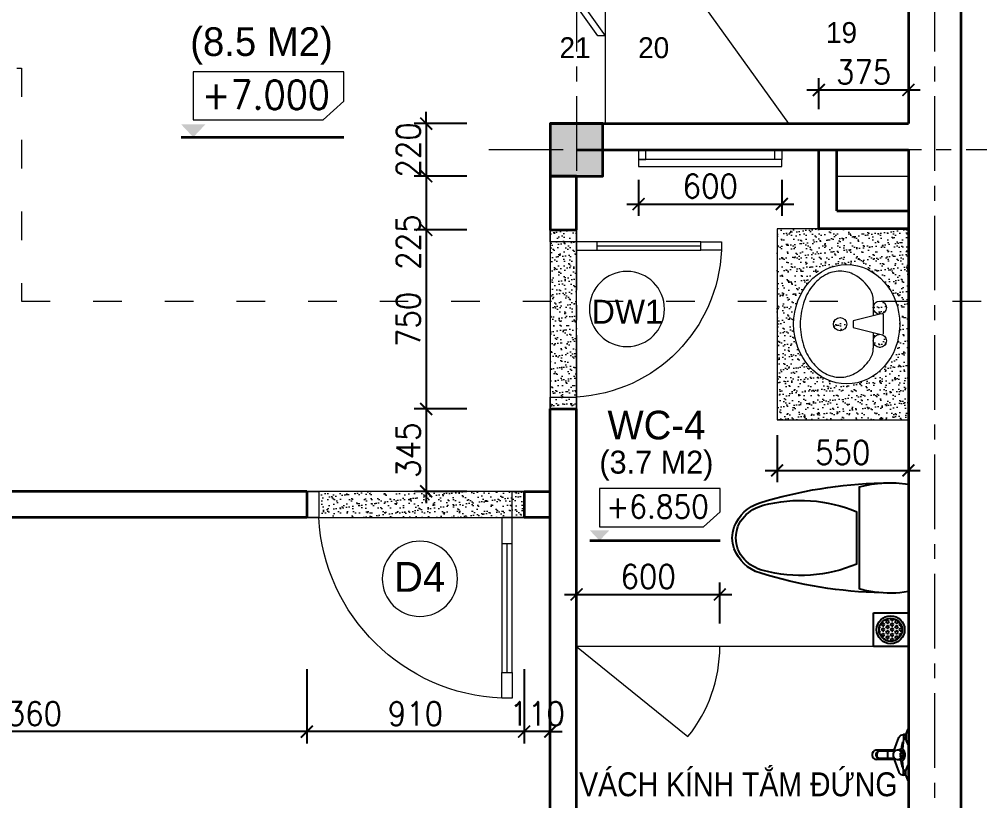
# Model space of a CAD drawing. Header units: millimetres. Extents: x -529782 to -142003, y -492574 to -273331.
# Drawn here: x -215026 to -211002, y -364757 to -361484 of the extents above; entities that cross this region are included whole.
import ezdxf

# ---------------------------------------------------------------- set-up
doc = ezdxf.new("R2010")
doc.units = ezdxf.units.MM
doc.header["$LTSCALE"] = 500
doc.header["$MEASUREMENT"] = 0
doc.header["$PDMODE"] = 3
doc.linetypes.add('ACAD_ISO03W100', pattern=[30, 12, -18])
doc.linetypes.add('CENTER', pattern=[2, 1.25, -0.25, 0.25, -0.25])
doc.layers.get('0').update_dxf_attribs({"linetype": 'CONTINUOUS', "lineweight": 13})
doc.layers.get('Defpoints').update_dxf_attribs({"color": 255, "linetype": 'CONTINUOUS', "lineweight": 13})
for name, color, linetype, lineweight in [('1.cat 30', 30, 'CONTINUOUS', 35), ('1.cot', 2, 'CONTINUOUS', 35), ('2.thay 145', 145, 'CONTINUOUS', 18), ('3.manh 08', 8, 'CONTINUOUS', 9), ('4.dim 08', 8, 'CONTINUOUS', 13), ('5.noi that 15', 15, 'CONTINUOUS', 9), ('7.tim 67', 67, 'CENTER', 9), ('8.vat lieu 08', 8, 'CONTINUOUS', 5), ('9.text \xad white', 7, 'CONTINUOUS', 15), ('CA.manh 08', 8, 'CONTINUOUS', 9), ('CA.thay 145', 145, 'CONTINUOUS', 18), ('noithat', 15, 'CONTINUOUS', 9)]:
    doc.layers.add(name, color=color, linetype=linetype, lineweight=lineweight)
doc.layers.add('Furniture', color=155, linetype='CONTINUOUS')
doc.layers.add('Interior', color=15, linetype='CONTINUOUS')
doc.styles.add('CA.JSC1', font='')
doc.styles.get("Standard").update_dxf_attribs({"font": 'txt.shx', "width": 0.9})
doc.styles.add('VnAvantH', font='')
doc.styles.get('CA.JSC1').set_extended_font_data('.VnAvantH')
doc.styles.get('VnAvantH').set_extended_font_data('.VnAvantH')
doc.dimstyles.new('CA 50', dxfattribs={"dimscale": 0, "dimtxt": 100, "dimasz": 50, "dimexe": 50, "dimexo": 0, "dimgap": 25, "dimtad": 1, "dimdec": 0, "dimzin": 0, "dimdsep": 46, "dimtxsty": 'Standard', "dimblk": 'ARCHTICK', "dimcen": 0.09, "dimdle": 50, "dimclrd": 256, "dimclre": 256, "dimclrt": 7, "dimadec": 0, "dimazin": 0, "dimtfac": 1, "dimtdec": 0, "dimtix": 1, "dimtmove": 2, "dimatfit": 3, "dimldrblk": 'DOT', "dimfxl": 1, "dimtolj": 1, "dimtzin": 0, "dimarcsym": 0})
pattern_1 = [(37.50000000000001, (0, 0), (-1.259867162192163, 38.53647538026317), [0, -30.4, 0, -34, 0, -32.5]), (7.499999999999999, (0, 0), (35.39553410535454, 56.4429213045948), [0, -16.4, 0, -27.4, 0, -10.5]), (327.5, (-24.6, 0), (62.2828372350299, 0.11318107073929), [0, -10, 0, -36, 0, -47]), (317.5, (-24.6, 0), (60.12253209144586, 17.55351129868498), [0, -5, 0, -23.6, 0, -27])]

# ---------------------------------------------------------------- blocks, each defined once
blk = doc.blocks.new('mui ten')
at = {"layer": '2.thay 145', "color": 2}
for points in [[(215.9530817739433, 213.65967309798), (154.2804254583607, 213.65967309798), (0, 0), (61.67265631558257, 0)], [(61.67265631558257, 0), (0, 0), (154.2804254583607, -213.6596730979509), (215.9530817739433, -213.6596730979509)]]:
    blk.add_lwpolyline(points, close=True, dxfattribs=at)
blk = doc.blocks.new('A$C1A9D127A')
at = {"layer": 'noithat', "color": 135, "linetype": 'Continuous'}
for p, q in [((49.99985728343017, 109.9998206971213), (-0.0001427165698260069, 109.9998206971213)), ((-0.0001427165698260069, 109.9998206971213), (-0.0001427165698260069, -0.000179302878677845)), ((49.99985728343017, -0.000179302878677845), (49.99985728343017, 109.9998206971213)), ((-0.0001427165698260069, -0.000179302878677845), (49.99985728343017, -0.000179302878677845))]:
    blk.add_line(p, q, dxfattribs=at)
blk = doc.blocks.new('A$C2BDB356E')
at = {"layer": 'noithat', "color": 135, "linetype": 'Continuous'}
for p, q in [((0.0007344302721321583, 599.9999563574092), (0.0007344302721321583, 699.9999563574092)), ((0.0007344302721321583, 699.9999563574092), (40.00073443027213, 699.9999563574092)), ((40.00073443027213, 699.9999563574092), (40.00073443027213, 599.9999563574092)), ((40.00073443027213, 599.9999563574092), (0.0007344302721321583, 599.9999563574092)), ((0.0007344302721321583, 99.99995635740925), (0.0007344302721321583, -4.364259075373411e-05)), ((40.00073443027213, 99.99995635740925), (0.0007344302721321583, 99.99995635740925)), ((40.00073443027213, -4.364259075373411e-05), (40.00073443027213, 99.99995635740925)), ((0.0007344302721321583, -4.364259075373411e-05), (40.00073443027213, -4.364259075373411e-05))]:
    blk.add_line(p, q, dxfattribs=at)
at = {"layer": 'noithat', "color": 8, "linetype": 'Continuous'}
for p, q in [((0.0007344302721321583, 99.99995635740925), (0.0007344302721321583, 599.9999563574092)), ((20.00073443027213, 599.9999563574092), (20.00073443027213, 99.99995635740925)), ((40.00073443027213, 599.9999563574092), (40.00073443027213, 99.99995635740925))]:
    blk.add_line(p, q, dxfattribs=at)
at = {"layer": 'noithat', "color": 1, "linetype": 'Continuous'}
blk.add_arc((10.18820847296689, 740.3098040898665), 740.9098847954065, 272.306074052381, 356.8812333185894, dxfattribs=at)
blk = doc.blocks.new('A$C748E2B85')
at = {"layer": 'Interior', "linetype": 'Continuous'}
for p, q in [((454.9078383371234, 729.4450964294374), (4.907838337123394, 729.4450964294374)), ((443.4428701847792, 523.0756696760654), (16.37280648946762, 523.0756696760654)), ((120.2002038061619, 513.6350480206311), (339.6154957935214, 513.6350480206311))]:
    blk.add_line(p, q, dxfattribs=at)
at = {"layer": 'Interior'}
for p, q in [((460.623056165874, 678.309802159667), (454.9078383371234, 729.4450964294374)), ((460.623056165874, 625.2653613947332), (460.623056165874, 678.309802159667)), ((455.0607122182846, 574.9670556634665), (460.623056165874, 625.2653613947332)), ((443.4428701847792, 523.0756696760654), (455.0607122182846, 574.9670556634665))]:
    blk.add_line(p, q, dxfattribs=at)
at = {"layer": 'Interior', "linetype": 'Continuous'}
for start, end in [(170.5376780025137, 187.7399460608841), (187.7399460608841, 195.8219819027273)]:
    blk.add_arc((470.6721695438027, 651.8177002482116), 472.1889783439482, start, end, dxfattribs=at)
at = {"layer": 'Interior'}
for centre, radius, start, end in [((1857.315027289093, 657.5956825204194), 1857.737852278393, 181.2223681000156, 197.2477400344126), ((-1397.499350614846, 657.5956825204194), 1857.737852278393, 342.7522599655873, 358.7776318999843), ((686.6743587851524, 277.5299879200757), 613.7088623028949, 157.3737438994382, 194.7785650620011), ((-226.8586591854692, 277.5299879200757), 613.7088623028949, 345.2214349379988, 22.62625610056185), ((253.6172482296824, 163.284667480737), 165.8356054027062, 194.7785650620011, 226.85426446044), ((206.1984513700008, 163.284667480737), 165.8356054027062, 313.14573553956, 345.2214349379988), ((242.327092282474, 156.1984405256808), 166.7070351506958, 197.2477400344126, 249.5476091976655), ((217.4885843843222, 156.1984405256808), 166.7070351506958, 290.4523908023345, 342.7522599655873), ((229.9078498035669, 137.9887551479042), 131.1654632825287, 226.85426446044, 313.14573553956), ((229.9078383371234, 122.8973074816167), 131.1654632825287, 249.5476091976655, 290.4523908023345)]:
    blk.add_arc(centre, radius, start, end, dxfattribs=at)
blk = doc.blocks.new('ki hieu cost')
at = {"layer": '1.cat 30'}
blk.add_line((-119312.6479903211, -196389.5266377838), (-118175.9534743076, -196389.5266377837), dxfattribs=at)
at = {"layer": '3.manh 08'}
blk.add_lwpolyline([(-119227.225577535, -195933.8747298737), (-119227.225577535, -196268.1983629046), (-118320.4604987512, -196268.1983629046), (-118175.9534743076, -196138.8011558482), (-118175.9534743076, -195933.8747298737)], close=True, dxfattribs=at)
blk.add_solid([(-119312.6479903211, -196299.0221607631), (-119141.803164749, -196299.0221607631), (-119227.225577535, -196389.5266377839)], dxfattribs=at)
blk = doc.blocks.new('sdfdggh')
at = {"layer": '7.tim 67', "ltscale": 0.5}
for p, q in [((8609.999999999302, 2894.499999999942), (8609.999999999302, -9823.000000000058)), ((10110.00000000006, 2894.499999999942), (10110.00000000006, -9823.000000000058)), ((12554.49999999994, -1329.999999999942), (8221.499999999942, -1329.999999999942))]:
    blk.add_line(p, q, dxfattribs=at)
blk = doc.blocks.new('_ArchTick')
at = {"color": 1, "linetype": 'ByBlock', "const_width": 0.150000081}
blk.add_lwpolyline([(-0.5000002699998731, -0.5000002699998731), (0.5000002699998731, 0.5000002699998731)], dxfattribs=at)
blk = doc.blocks.new('*D477')
at = {"layer": '4.dim 08', "lineweight": -2, "transparency": 16777216}
for p, q in [((-212911.4537180976, -364206.1733488328), (-212911.4537180976, -364517.0579065448)), ((-212801.4537180977, -364206.1733488328), (-212801.4537180977, -364517.0579065448)), ((-212911.4537180976, -364467.0579065448), (-212961.4537180976, -364467.0579065448)), ((-212801.4537180977, -364467.0579065448), (-212911.4537180976, -364467.0579065448)), ((-212801.4537180977, -364467.0579065448), (-212751.4537180977, -364467.0579065448))]:
    blk.add_line(p, q, dxfattribs=at)
at = {"layer": 'Defpoints', "color": 0, "transparency": 16777216}
for p in [(-212911.4537180976, -364206.1733488328), (-212801.4537180977, -364206.1733488328), (-212911.4537180976, -364467.0579065448)]:
    blk.add_point(p, dxfattribs=at)
at = {"layer": '4.dim 08', "lineweight": -2, "transparency": 16777216, "xscale": 50, "yscale": 50, "zscale": 50}
blk.add_blockref('_ArchTick', (-212911.4537180976, -364467.0579065448), dxfattribs=at)
at = {"layer": '4.dim 08', "lineweight": -2, "transparency": 16777216, "xscale": 50, "yscale": 50, "zscale": 50, "rotation": 180}
blk.add_blockref('_ArchTick', (-212801.4537180977, -364467.0579065448), dxfattribs=at)
at = {"layer": '4.dim 08', "color": 7, "transparency": 16777216, "insert": (-212856.4537180976, -364392.0579065448), "char_height": 100, "attachment_point": 5}
blk.add_mtext('\\A1;110', dxfattribs=at)
blk = doc.blocks.new('_DOT')
at = {"color": 1, "linetype": 'ByBlock'}
blk.add_line((-0.5, 0), (-1, 0), dxfattribs=at)
at = {"color": 1, "linetype": 'ByBlock', "const_width": 0.5}
blk.add_lwpolyline([(-0.25, 0, 1), (0.25, 0, 1)], format="xyb", close=True, dxfattribs=at)
blk = doc.blocks.new('*D478')
at = {"layer": '4.dim 08', "lineweight": -2, "transparency": 16777216}
for p, q in [((-213821.4537180976, -364206.1733488328), (-213821.4537180976, -364517.0579065448)), ((-212911.4537180976, -364206.1733488328), (-212911.4537180976, -364517.0579065448)), ((-212861.4537180976, -364467.0579065448), (-213871.4537180976, -364467.0579065448))]:
    blk.add_line(p, q, dxfattribs=at)
at = {"layer": 'Defpoints', "color": 0, "transparency": 16777216}
for p in [(-213821.4537180976, -364206.1733488328), (-212911.4537180976, -364206.1733488328), (-213821.4537180976, -364467.0579065448)]:
    blk.add_point(p, dxfattribs=at)
at = {"layer": '4.dim 08', "lineweight": -2, "transparency": 16777216, "xscale": 50, "yscale": 50, "zscale": 50, "rotation": 180}
blk.add_blockref('_ArchTick', (-213821.4537180976, -364467.0579065448), dxfattribs=at)
at = {"layer": '4.dim 08', "lineweight": -2, "transparency": 16777216, "xscale": 50, "yscale": 50, "zscale": 50}
blk.add_blockref('_ArchTick', (-212911.4537180976, -364467.0579065448), dxfattribs=at)
at = {"layer": '4.dim 08', "color": 7, "transparency": 16777216, "insert": (-213366.4537180976, -364392.0579065448), "char_height": 100, "attachment_point": 5}
blk.add_mtext('\\A1;910', dxfattribs=at)
blk = doc.blocks.new('*D479')
at = {"layer": '4.dim 08', "lineweight": -2, "transparency": 16777216}
for p, q in [((-216181.4537180976, -364206.1733488328), (-216181.4537180976, -364517.0579065448)), ((-213821.4537180976, -364206.1733488328), (-213821.4537180976, -364517.0579065448)), ((-213771.4537180976, -364467.0579065448), (-216231.4537180976, -364467.0579065448))]:
    blk.add_line(p, q, dxfattribs=at)
at = {"layer": 'Defpoints', "color": 0, "transparency": 16777216}
for p in [(-216181.4537180976, -364206.1733488328), (-213821.4537180976, -364206.1733488328), (-216181.4537180976, -364467.0579065448)]:
    blk.add_point(p, dxfattribs=at)
at = {"layer": '4.dim 08', "lineweight": -2, "transparency": 16777216, "xscale": 50, "yscale": 50, "zscale": 50, "rotation": 180}
blk.add_blockref('_ArchTick', (-216181.4537180976, -364467.0579065448), dxfattribs=at)
at = {"layer": '4.dim 08', "lineweight": -2, "transparency": 16777216, "xscale": 50, "yscale": 50, "zscale": 50}
blk.add_blockref('_ArchTick', (-213821.4537180976, -364467.0579065448), dxfattribs=at)
at = {"layer": '4.dim 08', "color": 7, "transparency": 16777216, "insert": (-215001.4537180976, -364392.0579065448), "char_height": 100, "attachment_point": 5}
blk.add_mtext('\\A1;2360', dxfattribs=at)
blk = doc.blocks.new('*D480')
at = {"layer": '4.dim 08', "lineweight": -2, "transparency": 16777216}
for p, q in [((-213321.2662605795, -361920.9999999998), (-213321.2662605795, -361870.9999999998)), ((-213151.894643449, -361920.9999999998), (-213371.2662605795, -361920.9999999998)), ((-213321.2662605795, -361920.9999999998), (-213321.2662605795, -362140.9999999998)), ((-213151.894643449, -362140.9999999998), (-213371.2662605795, -362140.9999999998)), ((-213321.2662605795, -362140.9999999998), (-213321.2662605795, -362190.9999999998))]:
    blk.add_line(p, q, dxfattribs=at)
at = {"layer": 'Defpoints', "color": 0, "transparency": 16777216}
for p in [(-213151.894643449, -361920.9999999998), (-213321.2662605795, -362140.9999999998), (-213151.894643449, -362140.9999999998)]:
    blk.add_point(p, dxfattribs=at)
at = {"layer": '4.dim 08', "lineweight": -2, "transparency": 16777216, "xscale": 50, "yscale": 50, "zscale": 50}
for p, rotation in [((-213321.2662605795, -361920.9999999998), 270), ((-213321.2662605795, -362140.9999999998), 90)]:
    blk.add_blockref('_ArchTick', p, dxfattribs=dict(at, rotation=rotation))
at = {"layer": '4.dim 08', "color": 7, "transparency": 16777216, "insert": (-213396.2662605794, -362030.9999999998), "char_height": 100, "attachment_point": 5, "rotation": 90}
blk.add_mtext('\\A1;220', dxfattribs=at)
blk = doc.blocks.new('*D481')
at = {"layer": '4.dim 08', "lineweight": -2, "transparency": 16777216}
for p, q in [((-213321.2662605795, -362090.9999999998), (-213321.2662605795, -362415.9999999998)), ((-213151.894643449, -362140.9999999998), (-213371.2662605795, -362140.9999999998)), ((-213151.894643449, -362365.9999999998), (-213371.2662605795, -362365.9999999998))]:
    blk.add_line(p, q, dxfattribs=at)
at = {"layer": 'Defpoints', "color": 0, "transparency": 16777216}
for p in [(-213151.894643449, -362140.9999999998), (-213321.2662605795, -362365.9999999998), (-213151.894643449, -362365.9999999998)]:
    blk.add_point(p, dxfattribs=at)
at = {"layer": '4.dim 08', "lineweight": -2, "transparency": 16777216, "xscale": 50, "yscale": 50, "zscale": 50}
for p, rotation in [((-213321.2662605795, -362140.9999999998), 90), ((-213321.2662605795, -362365.9999999998), 270)]:
    blk.add_blockref('_ArchTick', p, dxfattribs=dict(at, rotation=rotation))
at = {"layer": '4.dim 08', "color": 7, "transparency": 16777216, "insert": (-213396.2662605794, -362417.4396742735), "char_height": 100, "attachment_point": 5, "rotation": 90}
blk.add_mtext('\\A1;225', dxfattribs=at)
blk = doc.blocks.new('*D482')
at = {"layer": '4.dim 08', "lineweight": -2, "transparency": 16777216}
for p, q in [((-213321.2662605795, -362315.9999999998), (-213321.2662605795, -363165.9999999998)), ((-213151.894643449, -362365.9999999998), (-213371.2662605795, -362365.9999999998)), ((-213151.894643449, -363115.9999999998), (-213371.2662605795, -363115.9999999998))]:
    blk.add_line(p, q, dxfattribs=at)
at = {"layer": 'Defpoints', "color": 0, "transparency": 16777216}
for p in [(-213151.894643449, -362365.9999999998), (-213321.2662605795, -363115.9999999998), (-213151.894643449, -363115.9999999998)]:
    blk.add_point(p, dxfattribs=at)
at = {"layer": '4.dim 08', "lineweight": -2, "transparency": 16777216, "xscale": 50, "yscale": 50, "zscale": 50}
for p, rotation in [((-213321.2662605795, -362365.9999999998), 90), ((-213321.2662605795, -363115.9999999998), 270)]:
    blk.add_blockref('_ArchTick', p, dxfattribs=dict(at, rotation=rotation))
at = {"layer": '4.dim 08', "color": 7, "transparency": 16777216, "insert": (-213396.2662605794, -362740.9999999998), "char_height": 100, "attachment_point": 5, "rotation": 90}
blk.add_mtext('\\A1;750', dxfattribs=at)
blk = doc.blocks.new('*D483')
at = {"layer": '4.dim 08', "lineweight": -2, "transparency": 16777216}
for p, q in [((-213321.2662605795, -363065.9999999998), (-213321.2662605795, -363510.9999999998)), ((-213151.894643449, -363115.9999999998), (-213371.2662605795, -363115.9999999998)), ((-213151.894643449, -363460.9999999998), (-213371.2662605795, -363460.9999999998))]:
    blk.add_line(p, q, dxfattribs=at)
at = {"layer": 'Defpoints', "color": 0, "transparency": 16777216}
for p in [(-213151.894643449, -363115.9999999998), (-213321.2662605795, -363460.9999999998), (-213151.894643449, -363460.9999999998)]:
    blk.add_point(p, dxfattribs=at)
at = {"layer": '4.dim 08', "lineweight": -2, "transparency": 16777216, "xscale": 50, "yscale": 50, "zscale": 50}
for p, rotation in [((-213321.2662605795, -363115.9999999998), 90), ((-213321.2662605795, -363460.9999999998), 270)]:
    blk.add_blockref('_ArchTick', p, dxfattribs=dict(at, rotation=rotation))
at = {"layer": '4.dim 08', "color": 7, "transparency": 16777216, "insert": (-213396.2662605794, -363288.4999999999), "char_height": 100, "attachment_point": 5, "rotation": 90}
blk.add_mtext('\\A1;345', dxfattribs=at)
blk = doc.blocks.new('*D545')
at = {"layer": '4.dim 08', "lineweight": -2, "transparency": 16777216}
for p, q in [((-211676.4537180976, -361860.9102446496), (-211676.4537180976, -361729.9218049701)), ((-211301.4537180976, -361860.9102446496), (-211301.4537180976, -361729.9218049701)), ((-211726.4537180976, -361779.9218049701), (-211251.4537180976, -361779.9218049701))]:
    blk.add_line(p, q, dxfattribs=at)
at = {"layer": 'Defpoints', "color": 0, "transparency": 16777216}
for p in [(-211301.4537180976, -361779.9218049701), (-211676.4537180976, -361860.9102446496), (-211301.4537180976, -361860.9102446496)]:
    blk.add_point(p, dxfattribs=at)
at = {"layer": '4.dim 08', "lineweight": -2, "transparency": 16777216, "xscale": 50, "yscale": 50, "zscale": 50, "rotation": 180}
blk.add_blockref('_ArchTick', (-211676.4537180976, -361779.9218049701), dxfattribs=at)
at = {"layer": '4.dim 08', "lineweight": -2, "transparency": 16777216, "xscale": 50, "yscale": 50, "zscale": 50}
blk.add_blockref('_ArchTick', (-211301.4537180976, -361779.9218049701), dxfattribs=at)
at = {"layer": '4.dim 08', "color": 7, "transparency": 16777216, "insert": (-211488.9537180976, -361704.9218049701), "char_height": 100, "attachment_point": 5}
blk.add_mtext('\\A1;375', dxfattribs=at)
blk = doc.blocks.new('A$C4F894D79')
at = {"layer": 'noithat'}
for p, q in [((242.2402637004852, 435.7401064969599), (339.1364504694939, 435.7401064969599)), ((173.4940664246678, 387.2920131161809), (250.3149459287524, 387.2920131161809)), ((242.2402637004852, 419.5907420367002), (274.5389926210046, 290.3958263471723)), ((306.8377215415239, 290.3958263471723), (339.1364504694939, 419.5907420367002)), ((331.0617682337761, 387.2920131161809), (408.1046692058444, 387.2920131161809)), ((274.5389926210046, 290.3958263471723), (306.8377215415239, 290.3958263471723))]:
    blk.add_line(p, q, dxfattribs=at)
for centre in [(209.9415347799659, 419.5907420367002), (371.4351793900132, 419.5907420367002), (290.6883570849895, 225.7983685024083)]:
    blk.add_circle(centre, 32.29872892255662, dxfattribs=at)
for centre, radius, start, end in [((173.4940664246678, 290.3958263471723), 96.89618676766986, 90, 122.2598079683541), ((408.1046692058444, 290.3958263471723), 96.89618676766986, 56.09549007639636, 90), ((232.9384881556034, 196.217803709209), 208.265595459182, 122.2598079683541, 151.0887989992334), ((313.5024673640728, 149.6368352472782), 266.4918060370317, 53.13010218340126, 56.09549007639636), ((348.4382260069251, 196.217803709209), 208.265595459182, 28.91120100076662, 53.13010218340126), ((179.3781519606709, 225.7983685024083), 147.0796262590559, 151.0887989992334, 180), ((401.9985622018576, 225.7983685024083), 147.0796262590559, 0, 28.91120100076662), ((179.3781519606709, 225.7983685024083), 147.0796262590559, 180, 208.9112010007666), ((401.9985622018576, 225.7983685024083), 147.0796262590559, 331.0887989992334, 0), ((232.9384881556034, 255.3789332956076), 208.265595459182, 208.9112010007666, 233.1301021834012), ((348.4382260069251, 255.3789332956076), 208.265595459182, 306.8698978165987, 331.0887989992334), ((267.8742468059063, 301.9599017575383), 266.4918060370317, 233.1301021834012, 252.742060996397), ((290.6883570849895, 375.3974571116269), 343.3914621439997, 252.742060996397, 270), ((290.6883570849895, 375.3974571116269), 343.3914621439997, 270, 287.257939003603), ((313.5024673640728, 301.9599017575383), 266.4918060370317, 287.257939003603, 306.8698978165987)]:
    blk.add_arc(centre, radius, start, end, dxfattribs=at)
blk.add_ellipse((290.6883570849895, 258.0971533693373), major_axis=(-290.6885603030169, 5.339685868958306e-14), ratio=0.888888696429528, dxfattribs=at)
blk = doc.blocks.new('*D591')
at = {"layer": '4.dim 08', "lineweight": -2, "transparency": 16777216}
for p, q in [((-211851.4537180976, -363225.8932064872), (-211851.4537180976, -363423.1259958533)), ((-211301.4537180976, -363225.8932064872), (-211301.4537180976, -363423.1259958533)), ((-211901.4537180976, -363373.1259958533), (-211251.4537180976, -363373.1259958533))]:
    blk.add_line(p, q, dxfattribs=at)
at = {"layer": 'Defpoints', "color": 0, "transparency": 16777216}
for p in [(-211851.4537180976, -363225.8932064872), (-211301.4537180976, -363225.8932064872), (-211301.4537180976, -363373.1259958533)]:
    blk.add_point(p, dxfattribs=at)
at = {"layer": '4.dim 08', "lineweight": -2, "transparency": 16777216, "xscale": 50, "yscale": 50, "zscale": 50, "rotation": 180}
blk.add_blockref('_ArchTick', (-211851.4537180976, -363373.1259958533), dxfattribs=at)
at = {"layer": '4.dim 08', "lineweight": -2, "transparency": 16777216, "xscale": 50, "yscale": 50, "zscale": 50}
blk.add_blockref('_ArchTick', (-211301.4537180976, -363373.1259958533), dxfattribs=at)
at = {"layer": '4.dim 08', "color": 7, "transparency": 16777216, "insert": (-211576.4537180976, -363298.1259958533), "char_height": 100, "attachment_point": 5}
blk.add_mtext('\\A1;550', dxfattribs=at)
blk = doc.blocks.new('A$C74453D6C')
at = {"layer": 'Furniture'}
for p, q in [((90.00004055414684, 59.99998792131373), (90.00004055414684, 133.3727891468952)), ((95.00004055414684, 57.55009246669215), (95.00004055413956, 122.520982168644)), ((125.0000405541468, 57.55009246669943), (125.0000405541468, 124.236653910637)), ((130.0000405541468, 59.99998792131373), (130.0000405541468, 136.5645039243973)), ((95.11470012660357, 86.01529364433372), (125.122548461306, 86.01529364433372)), ((101.9408958789099, 62.71628759763553), (118.0591852293765, 62.71628759763553)), ((25.00004055414684, 19.99998792131373), (45.00004055414684, 19.99998792131373)), ((25.00004055414684, 9.999987921313732), (25.00004055414684, 19.99998792131373)), ((25.00004055414684, 9.999987921313732), (45.00004055414684, 9.999987921313732)), ((30.00004055414684, 9.999987921313732), (30.00004055414684, 19.99998792131373)), ((40.00004055414684, 9.999987921321008), (40.00004055415411, 19.99998792131373)), ((45.00004055415411, 19.99998792131373), (85.2706697194335, 25.17879571032245)), ((45.00004055414684, 9.999987921313732), (45.00004055415411, 19.99998792131373)), ((175.0000405541396, 19.99998792131373), (134.7294113888602, 25.17879571032245)), ((195.0000405541468, 19.99998792131373), (175.0000405541468, 19.99998792131373)), ((175.0000405541468, 9.999987921313732), (175.0000405541396, 19.99998792131373)), ((195.0000405541468, 9.999987921313732), (175.0000405541468, 9.999987921313732)), ((180.0000405541468, 9.999987921321008), (180.0000405541396, 19.99998792131373)), ((190.0000405541468, 9.999987921313732), (190.0000405541468, 19.99998792131373)), ((195.0000405541468, 9.999987921313732), (195.0000405541468, 19.99998792131373)), ((4.055413592141122e-05, -1.207867899211124e-05), (220.0000405541359, -1.207867899211124e-05))]:
    blk.add_line(p, q, dxfattribs=at)
for points in [[(90.00004055414684, 59.99998792131373), (37.30134187035947, 39.29688557474583, 0.3252642360319261), (25.00004055414684, 19.99998792131373, -1.548050645562933)], [(56.5251327026017, 25.24673331608938), (76.8877200070965, 28.10110671093571, 0.2006331427512579), (88.31913278787033, 34.88027260484523), (90.10549242389607, 43.08674152079038)], [(163.474948405692, 25.24673331608938), (143.1123611011972, 28.10110671093571, -0.2006331427512579), (131.6809483204233, 34.88027260484523), (129.8945886843976, 43.08674152079038)], [(130.0000405541468, 59.99998792131373), (182.6987392379342, 39.29688557474583, -0.3252642360319261), (195.0000405541468, 19.99998792131373, 1.548050645562933)]]:
    blk.add_lwpolyline(points, format="xyb", dxfattribs=at)
for points in [[(102.6087625633481, 31.31236402360082), (105.8239188685511, 31.31236402360082), (105.8239188685511, 34.16673741844716), (102.6087625633481, 34.16673741844716)], [(111.8968763975972, 31.31236402360082), (115.1120327028002, 31.31236402360082), (115.1120327028002, 34.16673741844716), (111.8968763975972, 34.16673741844716)]]:
    blk.add_lwpolyline(points, close=True, dxfattribs=at)
for centre, radius, start, end in [((110.2635287735393, 131.6664940844057), 20.33520094954251, 13.93751671155681, 175.1867409463144), ((110.1156574555644, 121.3571568103944), 15.1603550016278, 10.94904892019507, 175.5972039167274), ((110.443214400846, 115.6295411371539), 16.91104899025838, 30.59483760564591, 155.9514152310126), ((110.0000405541359, 44.64304854050715), 19.78867814970727, 114.0328522402732, 65.96714775972676), ((33.30998220064066, -47.02486619494448), 57.62715607375797, 98.29106195623102, 125.3117570166111), ((36.69009890763118, -47.02486619494448), 57.62715607375797, 54.68824298338892, 81.70893804376897), ((110.0000405541359, 44.27243831817032), 31.24274267596707, 217.6718688675373, 309.0224938748531), ((110.0000405541359, 44.64304854050715), 24.78867814970727, 205.4382988911245, 334.561701109831), ((110.0000405541359, 44.27243831817032), 31.24274267596707, 230.977506125147, 322.3281311324627), ((183.3099822006407, -47.02486619494448), 57.62715607375797, 98.29106195623102, 125.3117570166111), ((186.6900989076312, -47.02486619494448), 57.62715607375797, 54.68824298338892, 81.70893804376897)]:
    blk.add_arc(centre, radius, start, end, dxfattribs=at)
blk = doc.blocks.new('*D594')
at = {"layer": '4.dim 08', "lineweight": -2, "transparency": 16777216}
for p, q in [((-212691.4537180976, -364015.0317384327), (-212691.4537180976, -363842.8114983105)), ((-212091.4537180976, -364015.0317384327), (-212091.4537180976, -363842.8114983105)), ((-212741.4537180976, -363892.8114983105), (-212041.4537180976, -363892.8114983105))]:
    blk.add_line(p, q, dxfattribs=at)
at = {"layer": 'Defpoints', "color": 0, "transparency": 16777216}
for p in [(-212091.4537180976, -363892.8114983105), (-212691.4537180976, -364015.0317384327), (-212091.4537180976, -364015.0317384327)]:
    blk.add_point(p, dxfattribs=at)
at = {"layer": '4.dim 08', "lineweight": -2, "transparency": 16777216, "xscale": 50, "yscale": 50, "zscale": 50, "rotation": 180}
blk.add_blockref('_ArchTick', (-212691.4537180976, -363892.8114983105), dxfattribs=at)
at = {"layer": '4.dim 08', "lineweight": -2, "transparency": 16777216, "xscale": 50, "yscale": 50, "zscale": 50}
blk.add_blockref('_ArchTick', (-212091.4537180976, -363892.8114983105), dxfattribs=at)
at = {"layer": '4.dim 08', "color": 7, "transparency": 16777216, "insert": (-212391.4537180976, -363817.8114983105), "char_height": 100, "attachment_point": 5}
blk.add_mtext('\\A1;600', dxfattribs=at)
blk = doc.blocks.new('*D595')
at = {"layer": '4.dim 08', "lineweight": -2, "transparency": 16777216}
for p, q in [((-212431.4537180984, -362156.187353873), (-212431.4537180984, -362307.7829407661)), ((-211831.4537180984, -362156.187353873), (-211831.4537180984, -362307.7829407661)), ((-212481.4537180984, -362257.7829407661), (-211781.4537180984, -362257.7829407661))]:
    blk.add_line(p, q, dxfattribs=at)
at = {"layer": 'Defpoints', "color": 0, "transparency": 16777216}
for p in [(-212431.4537180984, -362156.187353873), (-211831.4537180984, -362156.187353873), (-211831.4537180984, -362257.7829407661)]:
    blk.add_point(p, dxfattribs=at)
at = {"layer": '4.dim 08', "lineweight": -2, "transparency": 16777216, "xscale": 50, "yscale": 50, "zscale": 50, "rotation": 180}
blk.add_blockref('_ArchTick', (-212431.4537180984, -362257.7829407661), dxfattribs=at)
at = {"layer": '4.dim 08', "lineweight": -2, "transparency": 16777216, "xscale": 50, "yscale": 50, "zscale": 50}
blk.add_blockref('_ArchTick', (-211831.4537180984, -362257.7829407661), dxfattribs=at)
at = {"layer": '4.dim 08', "color": 7, "transparency": 16777216, "insert": (-212131.4537180984, -362182.7829407661), "char_height": 100, "attachment_point": 5}
blk.add_mtext('\\A1;600', dxfattribs=at)
blk = doc.blocks.new('A$C6AE226AE')
at = {"layer": 'Furniture'}
for p, q in [((1.615978544577956e-05, 140.9872102633672), (145.975153458261, 140.9872102633672)), ((1.615978544577956e-05, -1.302789314649999e-06), (1.615978544577956e-05, 140.9872102633672)), ((145.975153458261, 140.9872102633672), (145.975153458261, -1.302789314649999e-06)), ((24.67075851532718, 76.66523210458536), (27.79575851532718, 82.07789087823812)), ((27.79576113587609, 82.07789081490637), (25.53731545888877, 85.98963347357949)), ((34.04575851532718, 92.90320842554365), (37.17075851532718, 98.31586719919642)), ((37.17076113821167, 87.49054958990791), (34.04576113821167, 92.90320836356068)), ((37.17075988043507, 98.31586943968796), (43.42075988043507, 98.31586943968796)), ((37.17075988043507, 87.4905518896885), (43.42075988043507, 87.4905518896885)), ((42.09876542781421, 109.1411869896874), (43.42075988043507, 109.1411869896874)), ((43.42075851532718, 109.1411847465019), (44.36195536423838, 110.7713855087413)), ((46.54576114054362, 92.90320836490855), (43.42076114054362, 98.31586713856132)), ((43.42075851765912, 87.49054965054484), (46.54575851765912, 92.9032084241976)), ((52.79575851765912, 103.7285259715031), (55.92075851765912, 109.1411847451559)), ((55.9207611428792, 98.31586713990873), (52.7957611428792, 103.7285259135615)), ((52.79575851999471, 82.0778908755442), (55.92075851999471, 87.49054964919696)), ((55.92076114054362, 76.66523204395025), (52.79576114054362, 82.07789081760302)), ((55.92075988043507, 109.1411869896874), (62.17075988043507, 109.1411869896874)), ((55.92075988043507, 98.31586943968796), (62.17075988043507, 98.31586943968796)), ((55.92075988043507, 87.4905518896885), (62.17075988043507, 87.4905518896885)), ((65.29576114521115, 103.7285259149076), (62.17076114521115, 109.1411846885603)), ((62.17075851999471, 98.3158671965025), (65.2957585199947, 103.7285259701553)), ((65.2957611428792, 82.07789081895044), (62.1707611428792, 87.4905495926032)), ((62.17075852232665, 76.66523210054447), (65.29575852232665, 82.07789087419724)), ((71.5457585199947, 114.5538435174608), (74.15947862416215, 119.0809395346432)), ((74.67076114754309, 109.1411846899073), (71.54576114754309, 114.55384346356)), ((71.54575852232665, 92.90320842150277), (74.67075852232665, 98.31586719515553)), ((74.67076114521115, 87.49054959394925), (71.54576114521115, 92.90320836760202)), ((74.67075988043507, 109.1411869896874), (80.92075988043507, 109.1411869896874)), ((74.67075988043507, 98.31586943968796), (80.92075988043507, 98.31586943968796)), ((74.67075988043507, 87.4905518896885), (80.92075988043507, 87.4905518896885)), ((80.92075852232665, 109.1411847424611), (84.04575852232665, 114.5538435161138)), ((84.04576114754309, 92.90320836894898), (80.92076114754309, 98.31586714260175)), ((80.9207585246586, 87.49054964650259), (84.0457585246586, 92.90320842015535)), ((84.04576114987867, 114.5538434649079), (82.04330597353692, 118.0221975702098)), ((90.2957585246586, 103.7285259674609), (93.4207585246586, 109.1411847411136)), ((93.42076114987867, 98.31586714394962), (90.29576114987867, 103.7285259176024)), ((90.29575852699782, 82.0778908715024), (93.42075852699782, 87.49054964515517)), ((93.42076114754309, 76.66523204799068), (90.29576114754309, 82.07789082164345)), ((93.42075988043507, 109.1411869896874), (99.67075988043507, 109.1411869896874)), ((93.42075988043507, 98.31586943968796), (99.67075988043507, 98.31586943968796)), ((93.42075988043507, 87.4905518896885), (99.67075988043507, 87.4905518896885)), ((102.7957611522106, 103.7285259189498), (99.67076115221062, 109.1411846926026)), ((99.67075852699782, 98.3158671924607), (102.7957585269978, 103.7285259661135)), ((102.7957611498787, 82.07789082299132), (99.67076114987867, 87.49054959664409)), ((99.67075852932612, 76.66523209650359), (102.7957585293261, 82.07789087015635)), ((109.0457585293261, 92.90320841746188), (111.8901073950983, 97.82976516742883)), ((112.1707611522106, 87.4905495979915), (109.0457611522106, 92.90320837164427)), ((112.1707598804351, 87.4905518896885), (117.2287820203601, 87.4905518896885)), ((23.23027777109382, 65.83991678968778), (24.67075988043507, 65.83991678968778)), ((23.3981182137577, 76.66523433968723), (24.67075988043507, 76.66523433968723)), ((27.79576113354415, 60.42725571894925), (24.67076113354415, 65.83991449260202)), ((25.22604842218789, 55.97638733620079), (27.79575851765912, 60.42725578228101)), ((34.04575851765912, 71.25257332958654), (37.17075851765912, 76.6652321032393)), ((37.17076113587609, 65.83991449394807), (34.04576113587609, 71.25257326760084)), ((34.04575851999471, 49.60193823362761), (37.17075851999471, 55.01459700728037)), ((37.17076113354415, 44.18927939799096), (34.04576113354415, 49.60193817164372)), ((37.17075988043507, 76.66523433968723), (43.42075988043507, 76.66523433968723)), ((37.17075988043507, 65.83991678968778), (43.42075988043507, 65.83991678968778)), ((37.17075988043507, 55.01459923968832), (43.42075988043507, 55.01459923968832)), ((37.17075988043507, 44.18928168968887), (43.42075988043507, 44.18928168968887)), ((46.54576113821167, 71.25257326894962), (43.42076113821167, 76.66523204260238)), ((43.42075851999471, 65.8399145545859), (46.54575851999471, 71.25257332823867)), ((46.54576113587609, 49.60193817298978), (43.42076113587609, 55.01459694664254)), ((43.42075852232665, 44.18927945862788), (46.54575852232665, 49.60193823228065)), ((52.79575852232665, 60.42725577958618), (55.92075852232665, 65.83991455323894)), ((55.92076113821167, 55.01459694799132), (52.79576113821167, 60.42725572164409)), ((52.79575852465859, 38.7766206836277), (55.92075852465859, 44.18927945728046)), ((55.92075988043507, 76.66523433968723), (62.17075988043507, 76.66523433968723)), ((55.92075988043507, 65.83991678968778), (62.17075988043507, 65.83991678968778)), ((55.92075988043507, 55.01459923968832), (62.17075988043507, 55.01459923968832)), ((55.92075988043507, 44.18928168968887), (62.17075988043507, 44.18928168968887)), ((65.29576114054362, 60.42725572299196), (62.17076114054362, 65.83991449664472)), ((62.17075852465859, 55.01459700458599), (65.2957585246586, 60.42725577823876)), ((65.29576113821167, 38.77662062703303), (62.17076113821167, 44.18927940068579)), ((71.5457585246586, 71.25257332554429), (74.6707585246586, 76.66523209919706)), ((74.6707611428792, 65.83991449799214), (71.5457611428792, 71.2525732716449)), ((71.54575852699782, 49.60193822958581), (74.67075852699782, 55.01459700323858)), ((74.67076114054362, 44.18927940203366), (71.54576114054362, 49.60193817568643)), ((74.67075988043507, 76.66523433968723), (80.92075988043507, 76.66523433968723)), ((74.67075988043507, 65.83991678968778), (80.92075988043507, 65.83991678968778)), ((74.67075988043507, 55.01459923968832), (80.92075988043507, 55.01459923968832)), ((74.67075988043507, 44.18928168968887), (80.92075988043507, 44.18928168968887)), ((84.04576114521115, 71.25257327299096), (80.92076114521115, 76.66523204664372)), ((80.92075852699782, 65.83991455054411), (84.04575852699782, 71.25257332419687)), ((84.0457611428792, 49.60193817703384), (80.9207611428792, 55.01459695068661)), ((80.92075852932612, 44.18927945458699), (84.04575852932612, 49.60193822823976)), ((90.29575852932612, 60.42725577554529), (93.42075852932612, 65.83991454919806)), ((93.42076114521115, 55.01459695203266), (90.29576114521115, 60.42725572568543)), ((90.2957585316617, 38.7766206795859), (93.4207585316617, 44.18927945323867)), ((93.42075988043507, 76.66523433968723), (99.67075988043507, 76.66523433968723)), ((93.42075988043507, 65.83991678968778), (99.67075988043507, 65.83991678968778)), ((93.42075988043507, 55.01459923968832), (99.67075988043507, 55.01459923968832)), ((93.42075988043507, 44.18928168968887), (99.67075988043507, 44.18928168968887)), ((102.7957611475431, 60.42725572703239), (99.67076114754309, 65.83991450068515)), ((99.6707585316617, 55.0145970005442), (102.7957585316617, 60.42725577419696)), ((102.7957611452111, 38.77662063107437), (99.67076114521115, 44.18927940472713)), ((109.0457585316617, 71.2525733215025), (112.1707585316617, 76.66523209515526)), ((112.1707611498787, 65.83991450203303), (109.0457611498787, 71.25257327568579)), ((109.0457585339936, 49.60193822554447), (112.1707585339936, 55.01459699919724)), ((112.1707611475431, 44.18927940607409), (109.0457611475431, 49.60193817972686)), ((112.1707598804351, 76.66523433968723), (118.4207598804351, 76.66523433968723)), ((112.1707598804351, 65.83991678968778), (118.4207598804351, 65.83991678968778)), ((112.1707598804351, 55.01459923968832), (117.7596429592559, 55.01459923968832)), ((112.1707598804351, 44.18928168968887), (112.5594892210393, 44.18928168968887)), ((120.1930389306581, 73.59555689329136), (118.4207611522106, 76.66523205068597)), ((118.4207585339936, 65.83991454650277), (120.2694843120116, 69.04200152329076)), ((40.23575319396332, 33.3639641396876), (43.42075988043507, 33.3639641396876)), ((45.75098978014285, 29.32788744152094), (43.42076113354415, 33.36396185068543)), ((55.92076113587609, 33.36396185203148), (52.79576113587609, 38.77662062568425)), ((55.92075988043507, 33.3639641396876), (62.17075988043507, 33.3639641396876)), ((62.17075852699782, 33.36396190862752), (65.29575852699782, 38.77662068228028)), ((71.54575852932612, 27.9513031336287), (74.67075852932612, 33.36396190728146)), ((74.67076113821167, 22.53864430607473), (71.54576113821167, 27.9513030797275)), ((74.67075988043507, 33.3639641396876), (80.92075988043507, 33.3639641396876)), ((74.67075988043507, 22.53864658968814), (79.74245503910424, 22.53864658968814)), ((84.04576114054362, 27.95130308107537), (80.92076114054362, 33.36396185472813)), ((81.05990575484611, 22.77965441891502), (84.0457585316617, 27.95130313228037)), ((93.4207611428792, 33.36396185607555), (90.2957611428792, 38.77662062972831)), ((93.42075988043507, 33.3639641396876), (99.67075988043507, 33.3639641396876)), ((99.67075853399365, 33.36396190458618), (102.7957585339936, 38.77662067823894)), ((145.975153458261, -1.302789314649999e-06), (1.615978544577956e-05, -1.302789314649999e-06))]:
    blk.add_line(p, q, dxfattribs=at)
for radius in [58.63567904508899, 48.64260077431322]:
    blk.add_circle((71.64883454011579, 70.5031742878491), radius, dxfattribs=at)

msp = doc.modelspace()

# ---------------------------------------------------------------- hatches: boundary and pattern name
at = {"layer": '1.cot'}
msp.add_hatch(color=256, dxfattribs=at).paths.add_polyline_path([(-212581.4537180984, -361920.9999999998), (-212801.4537180984, -361920.9999999998), (-212801.4537180984, -362140.9999999998), (-212581.4537180984, -362140.9999999998)])
at = {"layer": '8.vat lieu 08'}
h = msp.add_hatch(dxfattribs=at)
h.set_pattern_fill('AR-SAND', color=256, scale=20, style=0)
h.set_pattern_definition(pattern_1)
h.paths.add_polyline_path([(-212691.4537180977, -362366.0001427164), (-212801.4537180977, -362366.0001427164), (-212801.4537180977, -363115.9999999998), (-212691.4537180977, -363115.9999999997)])
h = msp.add_hatch(dxfattribs=at)
h.set_pattern_fill('AR-SAND', color=256, scale=20, style=0)
h.set_pattern_definition([(37.50000000000001, (21733.68209396745, 1849.999999999884), (-1.259867162192163, 38.53647538026317), [0, -30.4, 0, -34, 0, -32.5]), (7.499999999999999, (21733.68209396745, 1849.999999999884), (35.39553410535454, 56.4429213045948), [0, -16.4, 0, -27.4, 0, -10.5]), (327.5, (21709.08209396745, 1849.999999999884), (62.2828372350299, 0.11318107073929), [0, -10, 0, -36, 0, -47]), (317.5, (21709.08209396745, 1849.999999999884), (60.12253209144586, 17.55351129868498), [0, -5, 0, -23.6, 0, -27])])
h.paths.add_polyline_path([(-211301.4537180976, -362360.9999999998), (-211851.4537180976, -362360.9999999998), (-211851.4537180976, -363160.9999999998), (-211301.4537180976, -363160.9999999998)])
edge = h.paths.add_edge_path(flags=16)
edge.add_ellipse((-211559.8434935327, -362760.9999999998), major_axis=(-5.940320620624363e-11, 249.9999999999418), ratio=0.8888886964294104, start_angle=0, end_angle=360)
h.paths.add_polyline_path([(-211705.3731594897, -362603.7328677278, 0.08584387601558635), (-211740.9594696972, -362673.2796301085, 0.0755381206924831), (-211754.2879860902, -362760.9999999998, 0.0755381206922736), (-211740.9594696973, -362848.7203698909, 0.08584385473835543), (-211705.3731711191, -362918.2671167894, -0.0004614306624352016), (-211705.571528085, -362918.0026410793, -0.08572206659700146), (-211741.0246666602, -362848.5105039129, -0.07535103022084008), (-211754.2879860902, -362760.9999999998, -0.07535103013699827), (-211741.0246666894, -362673.4894961808, -0.08572204552955075), (-211705.5715396367, -362603.9973743458, -0.0004614845877332353)], flags=0)
h.paths.add_polyline_path([(-211448.7324305344, -362660.2097499999), (-211448.7324305344, -362691.5555555566, -1), (-211393.1768749806, -362691.5555555566, -0.4142135624470206), (-211420.9546527654, -362719.3333333343), (-211532.0657638689, -362747.1111111086), (-211532.0657638689, -362774.8888888847), (-211420.9546527654, -362802.6666666653, -0.4142135624473274), (-211393.1768749806, -362830.444444443, -1), (-211448.7324305344, -362830.444444443), (-211448.7324305344, -362861.9811944424, -0.1490250675716692), (-211462.9017321421, -362908.465397778, 0.1490250675716692), (-211448.7324305344, -362861.9811944424), (-211448.7324305344, -362795.7222222218), (-211532.0657638689, -362774.8888888846), (-211532.0657638689, -362747.1111111086), (-211448.7324305344, -362726.2777777761), (-211448.7324305344, -362660.2097499999, 0.1442293267403645), (-211462.0410431824, -362615.0325108498, -0.1442293267401863)], flags=0)
h.paths.add_polyline_path([(-211559.8435416463, -362760.9999999998, -1), (-211615.3990972019, -362760.9999999998, -1)], flags=0)
h.paths.add_polyline_path([(-211469.671110733, -362918.002641039, -0.0004614308677385702), (-211469.8694677872, -362918.2671168667, 0.0003606120874684404)], flags=0)
h = msp.add_hatch(dxfattribs=at)
h.set_pattern_fill('AR-SAND', color=256, scale=20, style=0)
h.set_pattern_definition(pattern_1)
h.paths.add_polyline_path([(-212911.4537180976, -363460.9999999998), (-213761.4537180977, -363460.9999999999), (-213761.4537180977, -363570.9999999998), (-212911.4537180976, -363570.9999999999)])

# ---------------------------------------------------------------- linework, layer by layer
at = {"layer": '1.cat 30'}
for p, q in [((-211081.4537180976, -359450.9999999998), (-211081.4537180976, -365210.9999999999)), ((-211301.4537180976, -359670.9999999998), (-211301.4537180975, -361920.9999999997)), ((-212801.4537180977, -361920.9999999998), (-211301.4537180976, -361920.9999999998)), ((-212691.4537180976, -362030.9999999998), (-211301.4537180976, -362030.9999999998)), ((-211601.4537180976, -362285.9999999998), (-211601.4537180976, -362030.9999999998)), ((-211301.4537180976, -362030.9999999998), (-211301.4537180975, -365120.9999999998)), ((-211601.4537180976, -362285.9999999998), (-211301.4537180976, -362285.9999999998)), ((-212801.4537180977, -364900.9999999997), (-212801.4537180977, -363115.9999999998)), ((-212801.4537180977, -363115.9999999998), (-212691.4537180976, -363115.9999999998)), ((-212691.4537180976, -365010.9999999998), (-212691.4537180976, -363115.9999999998)), ((-213821.4537180976, -363460.9999999998), (-216181.4537180976, -363460.9999999998)), ((-213821.4537180976, -363460.9999999998), (-213821.4537180976, -363570.9999999998)), ((-212911.4537180976, -363460.9999999998), (-212911.4537180976, -363570.9999999998)), ((-212911.4537180976, -363460.9999999998), (-212801.4537180976, -363460.9999999998)), ((-213821.4537180976, -363570.9999999998), (-216181.4537180976, -363570.9999999998)), ((-212801.4537180977, -363570.9999999998), (-212911.4537180976, -363570.9999999998))]:
    msp.add_line(p, q, dxfattribs=at)
msp.add_lwpolyline([(-211301.4537180976, -362360.9999999998), (-211676.4537180976, -362360.9999999998), (-211676.4537180976, -362030.9999999998)], dxfattribs=at)
msp.add_lwpolyline([(-212691.4538974006, -362366.0001427163), (-212691.4538974006, -362140.9999999998), (-212801.4537180984, -362140.9999999998), (-212801.4537180984, -362366.0001427163)], close=True, dxfattribs=at)
at = {"layer": '1.cot'}
msp.add_lwpolyline([(-212801.4537180984, -362140.9999999998), (-212581.4537180984, -362140.9999999998), (-212581.4537180984, -361920.9999999998), (-212801.4537180984, -361920.9999999998)], close=True, dxfattribs=at)
at = {"layer": '2.thay 145', "color": 1, "linetype": 'ACAD_ISO03W100', "ltscale": 0.02}
msp.add_lwpolyline([(-224036.6779189494, -361689.1468430932), (-215016.3389388106, -361689.1468430932), (-215016.3389388106, -362663.9849176791), (-208420.5392582135, -362663.9849176791)], dxfattribs=at)
at = {"layer": '3.manh 08'}
for points in [[(-212323.0134460655, -362697.279729739, -3898660.642287513), (-212323.0134460654, -362697.2795681451, 1.154242490888426e-06), (-212323.0134460652, -362697.279648942, 1.154242490888426e-06)], [(-213190.5109677103, -363827.0289706704, -3898660.642287513), (-213190.5109677103, -363827.0288090765, 1.154242490888426e-06), (-213190.5109677101, -363827.0288898734, 1.154242490888426e-06)]]:
    msp.add_lwpolyline(points, format="xyb", dxfattribs=at)
at = {"layer": '4.dim 08'}
msp.add_line((-211301.4537180976, -364110.9999999997), (-212691.4537180976, -364110.9999999997), dxfattribs=at)
for points in [[(-212431.4537180984, -362070.9999999998), (-212401.4537180984, -362070.9999999998), (-212401.4537180984, -362030.9999999998), (-212431.4537180984, -362030.9999999998)], [(-211831.4537180984, -362070.9999999998), (-211861.4537180984, -362070.9999999998), (-211861.4537180984, -362030.9999999998), (-211831.4537180984, -362030.9999999998)], [(-212431.4537180984, -362100.9999999998), (-211831.4537180984, -362100.9999999998), (-211831.4537180984, -362070.9999999998), (-212431.4537180984, -362070.9999999998)]]:
    msp.add_lwpolyline(points, close=True, dxfattribs=at)
at = {"layer": 'CA.manh 08', "color": 250}
for points in [[(-212691.4537180977, -362365.9999999998), (-212801.4537180977, -362365.9999999998), (-212801.4537180977, -363115.9999999998), (-212691.4537180977, -363115.9999999998)], [(-212911.4537180976, -363570.9999999998), (-212911.4537180976, -363460.9999999998), (-213821.4537180977, -363460.9999999998), (-213821.4537180977, -363570.9999999998)]]:
    msp.add_lwpolyline(points, close=True, dxfattribs=at)
at = {"layer": 'CA.thay 145'}
for p, q in [((-212521.4537180976, -360920.9999999998), (-211803.9526012261, -361920.9999999998)), ((-212571.4537180975, -360970.9999999999), (-212571.4537180975, -361920.9999999998)), ((-212691.4537180976, -364110.9999999997), (-212224.8452080485, -364488.1955704268)), ((-211301.4537180976, -364110.9999999997), (-212091.4537180976, -364110.9999999998))]:
    msp.add_line(p, q, dxfattribs=at)
for points in [[(-211601.4537180976, -362140.9999999998), (-211301.4537180976, -362140.9999999998), (-211301.4537180976, -362285.9999999998), (-211601.4537180976, -362285.9999999998)], [(-211851.4537180976, -363160.9999999998), (-211301.4537180976, -363160.9999999998), (-211301.4537180976, -362360.9999999998), (-211851.4537180976, -362360.9999999998)]]:
    msp.add_lwpolyline(points, close=True, dxfattribs=at)
msp.add_arc((-212691.4537180976, -364110.9999999998), 600, 321.0487239298567, 0, dxfattribs=at)

# ---------------------------------------------------------------- block references
at = {"layer": '2.thay 145', "xscale": -0.5, "yscale": 0.5, "zscale": 0.5000000000000001, "rotation": 180}
msp.add_blockref('mui ten', (-212679.4302589844, -361445.9999999998), dxfattribs=at)
at = {"layer": '2.thay 145'}
for p, xscale, yscale, zscale in [((-142760.8761313275, -244144.1751609351), 0.5999999999767169, 0.5999999999767169, 0.6000000000000001), ((-155366.1416200528, -269400.4943475928), 0.4799999999813735, 0.4799999999813735, 0.4800000000000001)]:
    msp.add_blockref('ki hieu cost', p, dxfattribs=dict(at, xscale=xscale, yscale=yscale, zscale=zscale))
at = {"layer": '4.dim 08', "color": 251}
msp.add_blockref('sdfdggh', (-221301.4537180977, -360700.9999999998), dxfattribs=at)
at = {"layer": '5.noi that 15', "xscale": -1, "rotation": 270}
msp.add_blockref('A$C748E2B85', (-212030.898814527, -363885.9078383368), dxfattribs=at)
at = {"layer": 'noithat', "xscale": -1, "rotation": 90}
for p in [(-212691.4538974006, -362366.0001427163), (-212691.4538974006, -363066.0001427163)]:
    msp.add_blockref('A$C1A9D127A', p, dxfattribs=at)
at = {"layer": 'noithat'}
for name, p, xscale, yscale, zscale, rotation in [('A$C2BDB356E', (-212084.7870892545, -362415.9993634935), -0.8666666666977108, 0.8666666666977108, 0.8666666666666667, 90), ('A$C4F894D79', (-211781.8140047734, -362511.0001747729), 0.860026964044664, 0.860026964044664, 0.8600269640458783, 270)]:
    msp.add_blockref(name, p, dxfattribs=dict(at, xscale=xscale, yscale=yscale, zscale=zscale, rotation=rotation))
at = {"layer": 'noithat', "xscale": -1}
for p in [(-213771.4538608142, -363570.9998206969), (-212911.4538608142, -363570.9998206969)]:
    msp.add_blockref('A$C1A9D127A', p, dxfattribs=at)
at = {"layer": 'noithat', "xscale": -1.080000000001746, "yscale": 1.080000000001746, "zscale": 1.08}
msp.add_blockref('A$C2BDB356E', (-212961.4529249129, -364326.9999528658), dxfattribs=at)
at = {"layer": 'noithat', "color": 251}
msp.add_blockref('A$C6AE226AE', (-211447.4288715558, -364110.9999986969), dxfattribs=at)
at = {"layer": 'noithat', "color": 251, "rotation": 90}
msp.add_blockref('A$C74453D6C', (-211301.4537301762, -364674.4528539037), dxfattribs=at)

# ---------------------------------------------------------------- texts
at = {"layer": '9.text \xad white'}
for s, height, style, p in [('(8.5 M2)', 120, 'CA.JSC1', (-214310.0745871215, -361637.5269575333)), ('19', 87.49999999961852, 'VnAvantH', (-211646.5559718499, -361583.2455064543)), ('21', 87.49999999961852, 'VnAvantH', (-212763.0559718499, -361646.7455064543)), ('20', 87.49999999961852, 'VnAvantH', (-212433.5559718499, -361646.7455064543)), ('dw1', 99.99999999956404, 'VnAvantH', (-212627.5900146156, -362758.6744480879)), ('wc-4', 120, 'CA.JSC1', (-212561.8348619485, -363243.3445269661)), ('(3.7 M2)', 96, 'CA.JSC1', (-212596.0982432404, -363386.6737755324)), ('d4', 124.999999999455, 'VnAvantH', (-213455.7881270121, -363881.6197221028))]:
    msp.add_text(s, height=height, dxfattribs=dict(at, style=style)).set_placement(p)
at = {"layer": '9.text \xad white', "style": 'CA.JSC1', "width": 0.8912940669403804}
msp.add_text('v¸ch kÝnh t¾m ®øng', height=100, dxfattribs=at).set_placement((-212680.4562192872, -364737.77106667))
at = {"layer": '9.text \xad white', "lineweight": 100, "attachment_point": 1}
for s, insert, char_height, width in [('+7.000', (-214261.8030423808, -361740.0311534228), 120, 546.9), ('+6.850', (-212566.8831488954, -363477.1791415829), 96, 437.52)]:
    msp.add_mtext(s, dxfattribs=dict(at, insert=insert, char_height=char_height, width=width))

# ---------------------------------------------------------------- dimensions: what is measured, and where the dimension line sits
at = {"layer": '4.dim 08'}
for base, p1, p2, picture, middle in [((-211301.4537180976, -361779.9218049701), (-211676.4537180976, -361860.9102446496), (-211301.4537180976, -361860.9102446496), '*D545', (-211488.9537180976, -361704.9218049701)), ((-211831.4537180984, -362257.7829407661), (-212431.4537180984, -362156.187353873), (-211831.4537180984, -362156.187353873), '*D595', (-212131.4537180984, -362182.7829407661)), ((-211301.4537180976, -363373.1259958533), (-211851.4537180976, -363225.8932064872), (-211301.4537180976, -363225.8932064872), '*D591', (-211576.4537180976, -363298.1259958533)), ((-212091.4537180976, -363892.8114983105), (-212691.4537180976, -364015.0317384327), (-212091.4537180976, -364015.0317384327), '*D594', (-212391.4537180976, -363817.8114983105)), ((-216181.4537180976, -364467.0579065448), (-213821.4537180976, -364206.1733488328), (-216181.4537180976, -364206.1733488328), '*D479', (-215001.4537180976, -364392.0579065448)), ((-213821.4537180976, -364467.0579065448), (-212911.4537180976, -364206.1733488328), (-213821.4537180976, -364206.1733488328), '*D478', (-213366.4537180976, -364392.0579065448)), ((-212911.4537180976, -364467.0579065448), (-212801.4537180977, -364206.1733488328), (-212911.4537180976, -364206.1733488328), '*D477', (-212856.4537180976, -364392.0579065448))]:
    dim = msp.add_linear_dim(base=base, p1=p1, p2=p2, dimstyle='CA 50', override={"dimscale": 1}, dxfattribs=at)
    dim.commit()
    dim.dimension.update_dxf_attribs({"geometry": picture, "text_midpoint": middle})
for base, p1, p2, picture, middle in [((-213321.2662605795, -362140.9999999998), (-213151.894643449, -361920.9999999998), (-213151.894643449, -362140.9999999998), '*D480', (-213396.2662605794, -362030.9999999998)), ((-213321.2662605795, -363115.9999999998), (-213151.894643449, -362365.9999999998), (-213151.894643449, -363115.9999999998), '*D482', (-213396.2662605794, -362740.9999999998)), ((-213321.2662605795, -363460.9999999998), (-213151.894643449, -363115.9999999998), (-213151.894643449, -363460.9999999998), '*D483', (-213396.2662605794, -363288.4999999999))]:
    dim = msp.add_linear_dim(base=base, p1=p1, p2=p2, angle=90, dimstyle='CA 50', override={"dimscale": 1}, dxfattribs=at)
    dim.commit()
    dim.dimension.update_dxf_attribs({"geometry": picture, "text_midpoint": middle})
dim = msp.add_linear_dim(base=(-213321.2662605795, -362365.9999999998), p1=(-213151.894643449, -362140.9999999998), p2=(-213151.894643449, -362365.9999999998), angle=90, dimstyle='CA 50', override={"dimscale": 1}, dxfattribs=at)
dim.commit()
dim.dimension.update_dxf_attribs({"geometry": '*D481', "text_midpoint": (-213396.2662605794, -362417.4396742735), "dimtype": 160})

doc.saveas('drawing.dxf')
